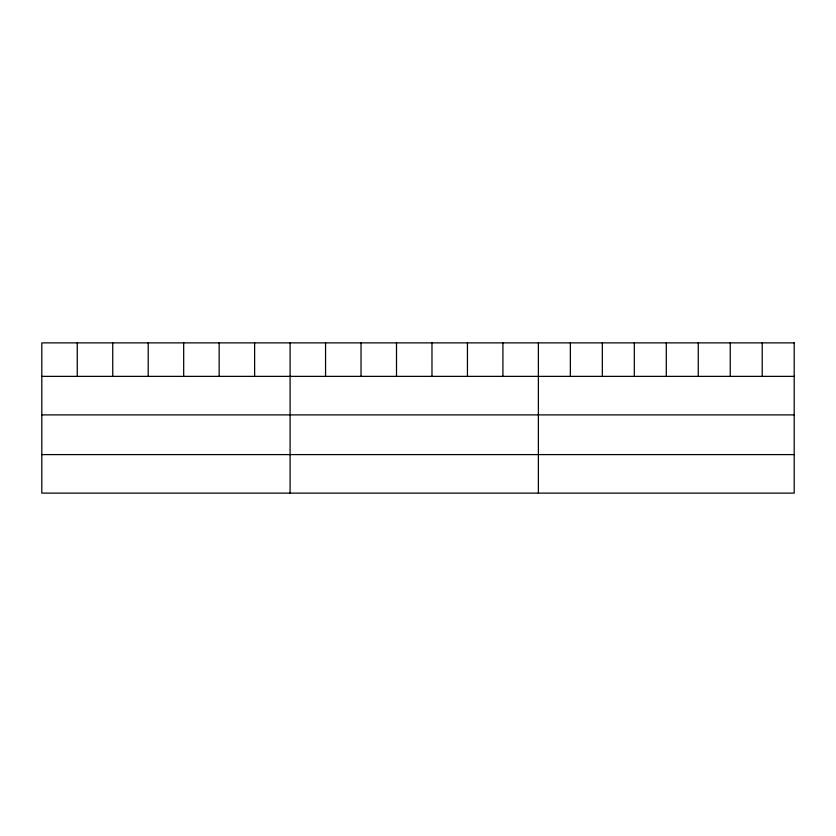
<?xml version="1.0" encoding="UTF-8"?>
<svg xmlns="http://www.w3.org/2000/svg" width="836" height="836" viewBox="0 0 836 836"><rect width="100%" height="100%" fill="white"/><g stroke="black" fill="none" stroke-linecap="round" stroke-linejoin="round"><path stroke-width="1.25" d="M41.8 376.367L794.2 376.367M41.8 414.896L794.2 414.896M41.8 454.596L794.2 454.596M762.223 342.875L762.223 376.367M730.246 342.875L730.246 376.367M698.269 342.875L698.269 376.367M666.292 342.875L666.292 376.367M634.315 342.875L634.315 376.367M602.338 342.875L602.338 376.367M570.361 342.875L570.361 376.367M538.384 342.875L538.384 493.125M502.917 342.875L502.917 376.367M467.439 342.875L467.439 376.367M431.972 342.875L431.972 376.367M396.504 342.875L396.504 376.367M361.037 342.875L361.037 376.367M325.559 342.875L325.559 376.367M290.092 342.875L290.092 493.125M254.625 342.875L254.625 376.367M219.147 342.875L219.147 376.367M183.68 342.875L183.68 376.367M148.212 342.875L148.212 376.367M112.745 342.875L112.745 376.367M77.267 342.875L77.267 376.367M794.2 342.875L41.8 342.875L41.8 493.125L794.2 493.125L794.2 342.875"/></g></svg>
